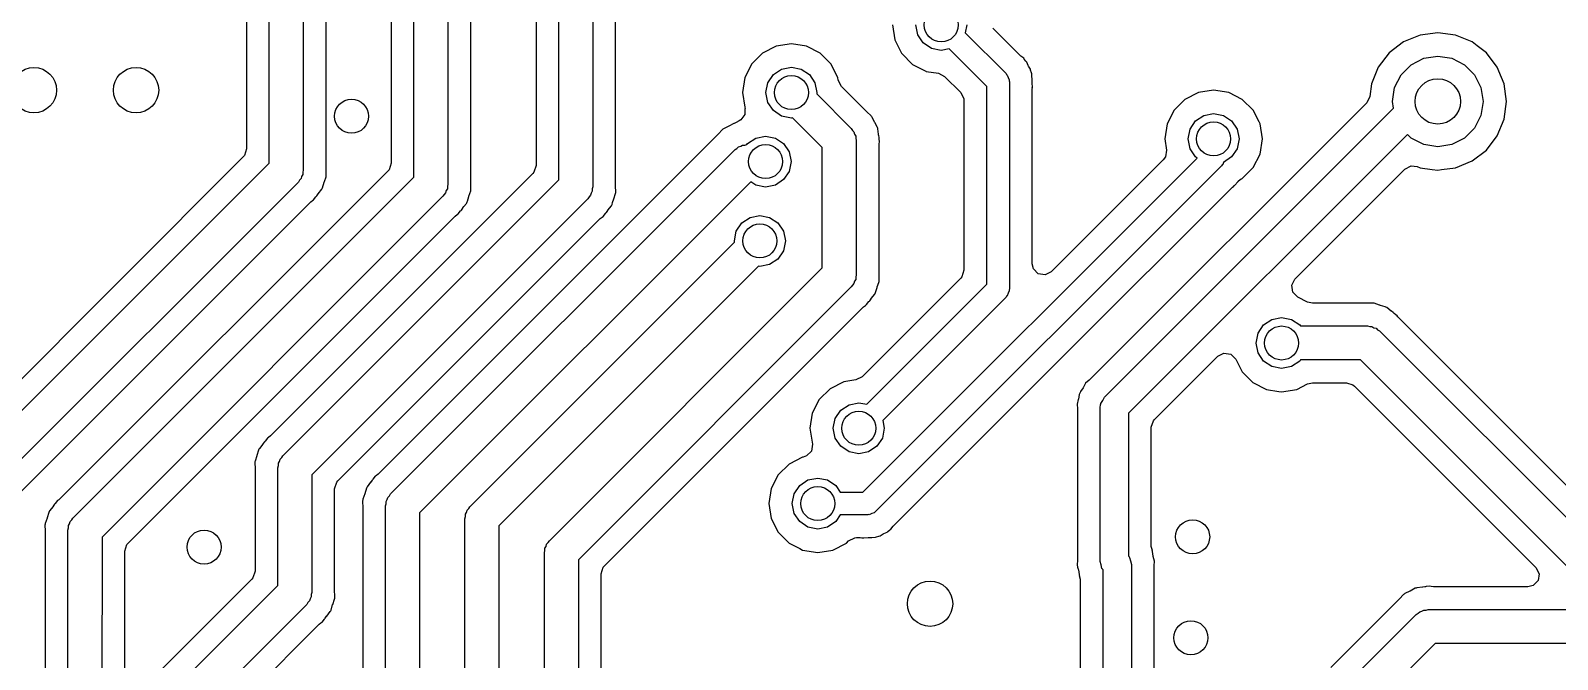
# Model space of a CAD drawing. Extents: x 0 to 2.79, y -2.39 to 0.
# Drawn here: x 1.295 to 1.825, y -2.038 to -1.82 of the extents above; entities that cross this region are included whole.
import ezdxf

# ---------------------------------------------------------------- set-up
doc = ezdxf.new("R2010")
doc.units = 0
doc.header["$MEASUREMENT"] = 0
doc.layers.add('BLACK', color=7, linetype='CONTINUOUS')

msp = doc.modelspace()

# ---------------------------------------------------------------- linework, layer by layer
at = {"layer": 'BLACK', "linetype": 'CONTINUOUS'}
for p, q in [((1.36987, -1.74212), (1.36987, -1.86097)), ((1.37776, -1.86586), (1.37776, -1.7418)), ((1.38957, -1.74425), (1.38957, -1.8683)), ((1.47037, -1.78549), (1.47037, -1.86676)), ((1.47827, -1.87165), (1.47827, -1.78124)), ((1.49008, -1.78124), (1.49008, -1.8741)), ((1.49797, -1.87377), (1.49797, -1.78549)), ((1.42795, -1.87078), (1.42795, -1.79705)), ((1.43976, -1.79705), (1.43976, -1.87323)), ((1.44766, -1.8729), (1.44766, -1.8013)), ((1.39747, -1.84948), (1.39747, -1.80652)), ((1.42006, -1.80455), (1.42006, -1.8659)), ((1.59404, -1.81789), (1.59487, -1.82313)), ((1.59487, -1.82313), (1.59487, -1.82313)), ((1.59487, -1.82313), (1.59722, -1.82775)), ((1.60282, -1.82128), (1.60214, -1.81789)), ((1.60474, -1.82416), (1.60282, -1.82128)), ((1.61986, -1.81789), (1.61931, -1.82064)), ((1.61931, -1.82064), (1.63349, -1.83482)), ((1.6384, -1.82856), (1.6289, -1.81906)), ((1.77717, -1.82144), (1.77142, -1.82382)), ((1.78334, -1.82062), (1.77717, -1.82144)), ((1.77717, -1.82144), (1.77717, -1.82144)), ((1.78951, -1.82144), (1.78334, -1.82062)), ((1.78334, -1.82062), (1.78334, -1.82062)), ((1.79526, -1.82382), (1.78951, -1.82144)), ((1.78951, -1.82144), (1.78951, -1.82144)), ((1.549, -1.82768), (1.54525, -1.83143)), ((1.55373, -1.82527), (1.549, -1.82768)), ((1.55897, -1.82444), (1.55373, -1.82527)), ((1.55373, -1.82527), (1.55373, -1.82527)), ((1.56421, -1.82527), (1.55897, -1.82444)), ((1.56894, -1.82768), (1.56421, -1.82527)), ((1.56421, -1.82527), (1.56421, -1.82527)), ((1.57269, -1.83143), (1.56894, -1.82768)), ((1.56894, -1.82768), (1.56894, -1.82768)), ((1.59722, -1.82775), (1.59728, -1.82786)), ((1.59728, -1.82786), (1.60103, -1.83162)), ((1.60761, -1.82608), (1.60474, -1.82416)), ((1.611, -1.82675), (1.60761, -1.82608)), ((1.61375, -1.82621), (1.611, -1.82675)), ((1.62677, -1.83923), (1.61375, -1.82621)), ((1.76648, -1.82761), (1.76269, -1.83255)), ((1.77142, -1.82382), (1.76648, -1.82761)), ((1.76648, -1.82761), (1.76648, -1.82761)), ((1.77142, -1.82382), (1.77142, -1.82382)), ((1.79704, -1.82518), (1.79526, -1.82382)), ((1.79526, -1.82382), (1.79526, -1.82382)), ((1.79526, -1.82382), (1.79526, -1.82382)), ((1.8002, -1.82761), (1.79704, -1.82518)), ((1.80399, -1.83255), (1.8002, -1.82761)), ((1.8002, -1.82761), (1.8002, -1.82761)), ((1.8002, -1.82761), (1.8002, -1.82761)), ((1.8002, -1.82761), (1.8002, -1.82761)), ((1.8002, -1.82761), (1.8002, -1.82761)), ((1.54525, -1.83143), (1.54284, -1.83616)), ((1.55271, -1.83514), (1.55558, -1.83322)), ((1.55558, -1.83322), (1.55897, -1.83254)), ((1.55897, -1.83254), (1.56236, -1.83322)), ((1.56236, -1.83322), (1.56524, -1.83514)), ((1.5751, -1.83616), (1.57269, -1.83143)), ((1.57269, -1.83143), (1.57269, -1.83143)), ((1.60103, -1.83162), (1.60103, -1.83162)), ((1.60103, -1.83162), (1.60565, -1.83397)), ((1.6386, -1.82874), (1.6384, -1.82856)), ((1.6396, -1.82949), (1.6386, -1.82874)), ((1.63981, -1.82982), (1.6396, -1.82949)), ((1.64036, -1.83052), (1.63981, -1.82982)), ((1.64064, -1.8308), (1.64036, -1.83052)), ((1.64115, -1.83195), (1.64064, -1.8308)), ((1.64064, -1.8308), (1.64064, -1.8308)), ((1.64127, -1.83219), (1.64115, -1.83195)), ((1.64193, -1.83325), (1.64127, -1.83219)), ((1.642, -1.83363), (1.64193, -1.83325)), ((1.64193, -1.83325), (1.64193, -1.83325)), ((1.64227, -1.83449), (1.642, -1.83363)), ((1.76269, -1.83255), (1.76031, -1.8383)), ((1.76269, -1.83255), (1.76269, -1.83255)), ((1.7706, -1.83521), (1.77408, -1.83173)), ((1.77408, -1.83173), (1.77847, -1.82949)), ((1.77847, -1.82949), (1.78334, -1.82872)), ((1.78334, -1.82872), (1.78821, -1.82949)), ((1.78821, -1.82949), (1.7926, -1.83173)), ((1.7926, -1.83173), (1.79608, -1.83521)), ((1.80549, -1.83616), (1.80399, -1.83255)), ((1.80399, -1.83255), (1.80399, -1.83255)), ((1.54284, -1.83616), (1.54201, -1.8414)), ((1.54284, -1.83616), (1.54284, -1.83616)), ((1.55011, -1.8414), (1.55079, -1.83801)), ((1.55079, -1.83801), (1.55271, -1.83514)), ((1.56524, -1.83514), (1.56716, -1.83801)), ((1.56716, -1.83801), (1.56783, -1.8414)), ((1.57525, -1.83712), (1.5751, -1.83616)), ((1.5751, -1.83616), (1.5751, -1.83616)), ((1.5751, -1.83616), (1.5751, -1.83616)), ((1.57635, -1.83926), (1.57525, -1.83712)), ((1.60565, -1.83397), (1.60576, -1.83402)), ((1.60576, -1.83402), (1.61002, -1.8347)), ((1.61002, -1.8347), (1.61217, -1.83579)), ((1.61217, -1.83579), (1.61774, -1.84136)), ((1.63349, -1.83482), (1.63364, -1.8351)), ((1.63364, -1.8351), (1.63389, -1.83529)), ((1.63389, -1.83529), (1.63418, -1.83616)), ((1.63418, -1.83616), (1.6346, -1.83698)), ((1.6346, -1.83698), (1.63455, -1.8373)), ((1.63455, -1.8373), (1.63465, -1.8376)), ((1.63465, -1.8376), (1.63465, -1.9096)), ((1.64242, -1.83484), (1.64227, -1.83449)), ((1.64248, -1.8361), (1.64242, -1.83484)), ((1.64251, -1.83637), (1.64248, -1.8361)), ((1.64254, -1.8365), (1.64251, -1.83637)), ((1.64254, -1.83728), (1.64254, -1.8365)), ((1.64254, -1.8365), (1.64254, -1.8365)), ((1.64254, -1.83737), (1.64254, -1.83728)), ((1.64258, -1.8383), (1.64254, -1.83737)), ((1.64263, -1.83926), (1.64258, -1.8383)), ((1.76031, -1.8383), (1.75971, -1.8428)), ((1.76031, -1.8383), (1.76031, -1.8383)), ((1.76836, -1.8396), (1.7706, -1.83521)), ((1.79608, -1.83521), (1.79832, -1.8396)), ((1.80637, -1.8383), (1.80549, -1.83616)), ((1.80719, -1.84447), (1.80637, -1.8383)), ((1.54201, -1.8414), (1.54201, -1.8414)), ((1.54201, -1.8414), (1.54281, -1.84645)), ((1.55079, -1.84479), (1.55011, -1.8414)), ((1.56783, -1.8414), (1.56775, -1.84182)), ((1.56775, -1.84182), (1.57977, -1.85384)), ((1.58512, -1.84803), (1.57635, -1.83926)), ((1.61774, -1.84136), (1.61883, -1.84351)), ((1.61883, -1.84351), (1.61888, -1.84412)), ((1.61888, -1.84412), (1.61888, -1.90309)), ((1.62677, -1.90797), (1.62677, -1.83923)), ((1.64254, -1.84017), (1.64263, -1.83963)), ((1.64254, -1.90083), (1.64254, -1.84017)), ((1.64258, -1.83962), (1.64263, -1.83926)), ((1.64263, -1.83963), (1.64258, -1.83962)), ((1.69554, -1.84376), (1.69179, -1.84751)), ((1.70027, -1.84135), (1.69554, -1.84376)), ((1.70551, -1.84052), (1.70027, -1.84135)), ((1.70027, -1.84135), (1.70027, -1.84135)), ((1.71075, -1.84135), (1.70551, -1.84052)), ((1.71548, -1.84376), (1.71075, -1.84135)), ((1.71075, -1.84135), (1.71075, -1.84135)), ((1.71923, -1.84751), (1.71548, -1.84376)), ((1.71548, -1.84376), (1.71548, -1.84376)), ((1.75971, -1.8428), (1.75868, -1.84497)), ((1.76759, -1.84447), (1.76836, -1.8396)), ((1.79832, -1.8396), (1.79909, -1.84447)), ((1.39744, -1.84961), (1.39747, -1.84948)), ((1.39747, -1.84973), (1.39744, -1.84961)), ((1.54281, -1.84895), (1.54139, -1.8509)), ((1.54281, -1.84645), (1.54289, -1.84695)), ((1.54289, -1.84695), (1.54281, -1.84696)), ((1.54281, -1.84696), (1.54281, -1.84895)), ((1.55271, -1.84767), (1.55079, -1.84479)), ((1.55558, -1.84959), (1.55271, -1.84767)), ((1.55897, -1.85026), (1.55558, -1.84959)), ((1.58518, -1.84809), (1.58512, -1.84803)), ((1.58662, -1.84942), (1.58518, -1.84809)), ((1.58663, -1.84943), (1.58662, -1.84942)), ((1.58681, -1.84966), (1.58663, -1.84943)), ((1.75861, -1.84504), (1.66248, -1.94117)), ((1.6676, -1.94721), (1.76797, -1.84685)), ((1.69179, -1.84751), (1.68938, -1.85224)), ((1.69925, -1.85122), (1.70212, -1.8493)), ((1.70212, -1.8493), (1.70551, -1.84862)), ((1.70551, -1.84862), (1.7089, -1.8493)), ((1.7089, -1.8493), (1.71178, -1.85122)), ((1.72129, -1.85156), (1.71923, -1.84751)), ((1.71923, -1.84751), (1.71923, -1.84751)), ((1.75868, -1.84497), (1.75861, -1.84504)), ((1.76797, -1.84685), (1.76759, -1.84447)), ((1.79832, -1.84933), (1.79608, -1.85373)), ((1.79909, -1.84447), (1.79832, -1.84933)), ((1.80637, -1.85064), (1.80719, -1.84447)), ((1.39747, -1.86798), (1.39747, -1.84973)), ((1.53498, -1.85431), (1.53364, -1.85577)), ((1.53521, -1.85414), (1.53498, -1.85431)), ((1.53545, -1.85397), (1.53521, -1.85414)), ((1.53722, -1.8531), (1.53545, -1.85397)), ((1.53729, -1.85306), (1.53722, -1.8531)), ((1.53903, -1.85212), (1.53729, -1.85306)), ((1.53913, -1.85209), (1.53903, -1.85212)), ((1.53977, -1.85176), (1.53913, -1.85209)), ((1.53978, -1.85177), (1.53977, -1.85176)), ((1.54087, -1.85122), (1.53978, -1.85177)), ((1.54139, -1.8509), (1.54087, -1.85122)), ((1.55939, -1.85018), (1.55897, -1.85026)), ((1.56969, -1.86047), (1.55939, -1.85018)), ((1.57977, -1.85384), (1.58016, -1.85452)), ((1.58016, -1.85452), (1.5807, -1.85507)), ((1.58698, -1.84989), (1.58681, -1.84966)), ((1.58784, -1.85167), (1.58698, -1.84989)), ((1.58788, -1.85174), (1.58784, -1.85167)), ((1.58882, -1.85348), (1.58788, -1.85174)), ((1.58892, -1.85375), (1.58882, -1.85348)), ((1.58882, -1.85348), (1.58882, -1.85348)), ((1.589, -1.85403), (1.58892, -1.85375)), ((1.58923, -1.85588), (1.589, -1.85403)), ((1.589, -1.85403), (1.589, -1.85403)), ((1.68938, -1.85224), (1.68855, -1.85748)), ((1.68938, -1.85224), (1.68938, -1.85224)), ((1.69665, -1.85748), (1.69733, -1.85409)), ((1.69733, -1.85409), (1.69925, -1.85122)), ((1.71178, -1.85122), (1.7137, -1.85409)), ((1.7137, -1.85409), (1.71437, -1.85748)), ((1.72164, -1.85224), (1.72129, -1.85156)), ((1.72247, -1.85748), (1.72164, -1.85224)), ((1.79608, -1.85373), (1.7926, -1.85721)), ((1.80399, -1.85639), (1.80637, -1.85064)), ((1.53359, -1.85583), (1.41556, -1.97386)), ((1.53364, -1.85577), (1.53359, -1.85583)), ((1.54007, -1.86079), (1.54062, -1.86024)), ((1.54062, -1.86024), (1.54137, -1.86004)), ((1.54137, -1.86004), (1.54205, -1.85965)), ((1.54205, -1.85965), (1.54282, -1.85965)), ((1.54282, -1.85965), (1.5435, -1.85947)), ((1.5435, -1.85947), (1.54376, -1.85909)), ((1.54376, -1.85909), (1.54663, -1.85717)), ((1.54663, -1.85717), (1.55002, -1.8565)), ((1.55002, -1.8565), (1.55341, -1.85717)), ((1.55341, -1.85717), (1.55628, -1.85909)), ((1.55628, -1.85909), (1.5582, -1.86196)), ((1.5807, -1.85507), (1.58091, -1.85582)), ((1.58091, -1.85582), (1.58129, -1.85649)), ((1.58129, -1.85649), (1.58129, -1.85727)), ((1.58129, -1.85727), (1.5815, -1.85802)), ((1.5815, -1.85802), (1.5815, -1.90472)), ((1.58924, -1.85599), (1.58923, -1.85588)), ((1.58925, -1.85607), (1.58924, -1.85599)), ((1.58931, -1.85639), (1.58925, -1.85607)), ((1.58939, -1.85688), (1.58931, -1.85639)), ((1.58939, -1.85704), (1.58939, -1.85688)), ((1.5894, -1.85728), (1.58939, -1.85704)), ((1.58939, -1.85986), (1.58947, -1.85906)), ((1.58939, -1.9044), (1.58939, -1.85986)), ((1.58957, -1.8586), (1.5894, -1.85728)), ((1.58947, -1.85905), (1.58957, -1.8586)), ((1.58947, -1.85906), (1.58947, -1.85905)), ((1.7728, -1.85593), (1.676, -1.95273)), ((1.68855, -1.85748), (1.68855, -1.85748)), ((1.68855, -1.85748), (1.68916, -1.86135)), ((1.69733, -1.86087), (1.69665, -1.85748)), ((1.71437, -1.85748), (1.7137, -1.86087)), ((1.72164, -1.86272), (1.72247, -1.85748)), ((1.77408, -1.85721), (1.7728, -1.85593)), ((1.77847, -1.85945), (1.77408, -1.85721)), ((1.78334, -1.86022), (1.77847, -1.85945)), ((1.78821, -1.85945), (1.78334, -1.86022)), ((1.7926, -1.85721), (1.78821, -1.85945)), ((1.8002, -1.86133), (1.80399, -1.85639)), ((1.36873, -1.86373), (1.2285, -2.00396)), ((1.36912, -1.86326), (1.36873, -1.86373)), ((1.36987, -1.86097), (1.36912, -1.86326)), ((1.41984, -1.98074), (1.5394, -1.86118)), ((1.5394, -1.86118), (1.54007, -1.86079)), ((1.5582, -1.86196), (1.55888, -1.86535)), ((1.55888, -1.86535), (1.5582, -1.86874)), ((1.56969, -1.90228), (1.56969, -1.86047)), ((1.58378, -1.98017), (1.69982, -1.86413)), ((1.68807, -1.86471), (1.64919, -1.90359)), ((1.68879, -1.86373), (1.68807, -1.86471)), ((1.68916, -1.86135), (1.68879, -1.86373)), ((1.69925, -1.86374), (1.69733, -1.86087)), ((1.69982, -1.86413), (1.69925, -1.86374)), ((1.71178, -1.86374), (1.70891, -1.86566)), ((1.7137, -1.86087), (1.71178, -1.86374)), ((1.71923, -1.86745), (1.72164, -1.86272)), ((1.78951, -1.8675), (1.79526, -1.86512)), ((1.79526, -1.86512), (1.8002, -1.86133)), ((1.23062, -2.01299), (1.37776, -1.86586)), ((1.41892, -1.86865), (1.30532, -1.98225)), ((1.3096, -1.98913), (1.42795, -1.87078)), ((1.46923, -1.86952), (1.37815, -1.9606)), ((1.38898, -1.8705), (1.38878, -1.87125)), ((1.38937, -1.86983), (1.38898, -1.8705)), ((1.38957, -1.8683), (1.38937, -1.86905)), ((1.38937, -1.86905), (1.38937, -1.86983)), ((1.3969, -1.87226), (1.39747, -1.8706)), ((1.39747, -1.86805), (1.39747, -1.86798)), ((1.39755, -1.87003), (1.39747, -1.86805)), ((1.39747, -1.8706), (1.39751, -1.87032)), ((1.39747, -1.8706), (1.39747, -1.8706)), ((1.39751, -1.87032), (1.39755, -1.87003)), ((1.39755, -1.87003), (1.39755, -1.87003)), ((1.41931, -1.86819), (1.41892, -1.86865)), ((1.42006, -1.8659), (1.41931, -1.86819)), ((1.46963, -1.86906), (1.46923, -1.86952)), ((1.47037, -1.86676), (1.46963, -1.86906)), ((1.5582, -1.86874), (1.55628, -1.87162)), ((1.7083, -1.86679), (1.58819, -1.98689)), ((1.70844, -1.8665), (1.7083, -1.86679)), ((1.7087, -1.86632), (1.70844, -1.8665)), ((1.70891, -1.86566), (1.7087, -1.86632)), ((1.71548, -1.8712), (1.71923, -1.86745)), ((1.73373, -1.90616), (1.77195, -1.86795)), ((1.77195, -1.86795), (1.7741, -1.86685)), ((1.7741, -1.86685), (1.7762, -1.8671)), ((1.7762, -1.8671), (1.77717, -1.8675)), ((1.77717, -1.8675), (1.78139, -1.86806)), ((1.78139, -1.86806), (1.78334, -1.86831)), ((1.78334, -1.86831), (1.78457, -1.86815)), ((1.78334, -1.86831), (1.78334, -1.86831)), ((1.78334, -1.86831), (1.78334, -1.86831)), ((1.78457, -1.86815), (1.78951, -1.8675)), ((1.38784, -1.87248), (1.23725, -2.02307)), ((1.38244, -1.96748), (1.47827, -1.87165)), ((1.38823, -1.8718), (1.38784, -1.87248)), ((1.38878, -1.87125), (1.38823, -1.8718)), ((1.39475, -1.87652), (1.39597, -1.87496)), ((1.39597, -1.87496), (1.39611, -1.87471)), ((1.39597, -1.87496), (1.39597, -1.87496)), ((1.39611, -1.87471), (1.39623, -1.87445)), ((1.39623, -1.87445), (1.3968, -1.87255)), ((1.39623, -1.87445), (1.39623, -1.87445)), ((1.39623, -1.87445), (1.39623, -1.87445)), ((1.3968, -1.87255), (1.39682, -1.87248)), ((1.39682, -1.87248), (1.3969, -1.87226)), ((1.5449, -1.87238), (1.42992, -1.98736)), ((1.43917, -1.87543), (1.43897, -1.87618)), ((1.43956, -1.87476), (1.43917, -1.87543)), ((1.43976, -1.87323), (1.43956, -1.87398)), ((1.43956, -1.87398), (1.43956, -1.87476)), ((1.44701, -1.8774), (1.44766, -1.87553)), ((1.44766, -1.87298), (1.44766, -1.8729)), ((1.44774, -1.87496), (1.44766, -1.87298)), ((1.44766, -1.87553), (1.4477, -1.87525)), ((1.44766, -1.87553), (1.44766, -1.87553)), ((1.4477, -1.87525), (1.44774, -1.87496)), ((1.44774, -1.87496), (1.44774, -1.87496)), ((1.48988, -1.87562), (1.48949, -1.8763)), ((1.49008, -1.8741), (1.48988, -1.87485)), ((1.48988, -1.87485), (1.48988, -1.87562)), ((1.49797, -1.87385), (1.49797, -1.87377)), ((1.49806, -1.87583), (1.49797, -1.87385)), ((1.49797, -1.8764), (1.49802, -1.87611)), ((1.49802, -1.87611), (1.49806, -1.87583)), ((1.49806, -1.87583), (1.49806, -1.87583)), ((1.54663, -1.87354), (1.5449, -1.87238)), ((1.55002, -1.87421), (1.54663, -1.87354)), ((1.55341, -1.87354), (1.55002, -1.87421)), ((1.55628, -1.87162), (1.55341, -1.87354)), ((1.6533, -1.93295), (1.71206, -1.87418)), ((1.71206, -1.87418), (1.71251, -1.87387)), ((1.71248, -1.87383), (1.71276, -1.87361)), ((1.71251, -1.87387), (1.71248, -1.87383)), ((1.71276, -1.87361), (1.71404, -1.87221)), ((1.71276, -1.87361), (1.71276, -1.87361)), ((1.71404, -1.87221), (1.7141, -1.87214)), ((1.7141, -1.87214), (1.71415, -1.87209)), ((1.71415, -1.87209), (1.71514, -1.87138)), ((1.71514, -1.87138), (1.71548, -1.8712)), ((1.24306, -2.02843), (1.39213, -1.87936)), ((1.43803, -1.8774), (1.31969, -1.99575)), ((1.39213, -1.87936), (1.39275, -1.87885)), ((1.48835, -1.87827), (1.39252, -1.9741)), ((1.39275, -1.87885), (1.39314, -1.87859)), ((1.39314, -1.87859), (1.39396, -1.87755)), ((1.39396, -1.87755), (1.39411, -1.87737)), ((1.39411, -1.87737), (1.39423, -1.87725)), ((1.39423, -1.87725), (1.39471, -1.87658)), ((1.39471, -1.87658), (1.39475, -1.87652)), ((1.43842, -1.87673), (1.43803, -1.8774)), ((1.43897, -1.87618), (1.43842, -1.87673)), ((1.44495, -1.88145), (1.44533, -1.88096)), ((1.44533, -1.88096), (1.44616, -1.87989)), ((1.44616, -1.87989), (1.4463, -1.87963)), ((1.44616, -1.87989), (1.44616, -1.87989)), ((1.4463, -1.87963), (1.44643, -1.87937)), ((1.44643, -1.87937), (1.44652, -1.87907)), ((1.44652, -1.87907), (1.44699, -1.87748)), ((1.44699, -1.87748), (1.44701, -1.8774)), ((1.48874, -1.8776), (1.48835, -1.87827)), ((1.48929, -1.87705), (1.48874, -1.8776)), ((1.48949, -1.8763), (1.48929, -1.87705)), ((1.4953, -1.88226), (1.49648, -1.88075)), ((1.49648, -1.88075), (1.49661, -1.8805)), ((1.49648, -1.88075), (1.49648, -1.88075)), ((1.49661, -1.8805), (1.49674, -1.88024)), ((1.49674, -1.88024), (1.49693, -1.87961)), ((1.49693, -1.87961), (1.49731, -1.87834)), ((1.49731, -1.87834), (1.49733, -1.87827)), ((1.49733, -1.87827), (1.49797, -1.8764)), ((1.49797, -1.8764), (1.49797, -1.8764)), ((1.32872, -1.99788), (1.44232, -1.88428)), ((1.40155, -1.97623), (1.49263, -1.88515)), ((1.44232, -1.88428), (1.44294, -1.88378)), ((1.44294, -1.88378), (1.44333, -1.88352)), ((1.44333, -1.88352), (1.44415, -1.88248)), ((1.44415, -1.88248), (1.44431, -1.88229)), ((1.44431, -1.88229), (1.44442, -1.88218)), ((1.44442, -1.88218), (1.4449, -1.88151)), ((1.4449, -1.88151), (1.44495, -1.88145)), ((1.49263, -1.88515), (1.49326, -1.88464)), ((1.49326, -1.88464), (1.49365, -1.88439)), ((1.49365, -1.88439), (1.49446, -1.88334)), ((1.49446, -1.88334), (1.49462, -1.88316)), ((1.49462, -1.88316), (1.49474, -1.88304)), ((1.49474, -1.88304), (1.49521, -1.88238)), ((1.49521, -1.88238), (1.49526, -1.88231)), ((1.49526, -1.88231), (1.4953, -1.88226)), ((1.53985, -1.88952), (1.54177, -1.88665)), ((1.54177, -1.88665), (1.54464, -1.88473)), ((1.54464, -1.88473), (1.54803, -1.88406)), ((1.54803, -1.88406), (1.55142, -1.88473)), ((1.55142, -1.88473), (1.5543, -1.88665)), ((1.5543, -1.88665), (1.55622, -1.88952)), ((1.53917, -1.89291), (1.53985, -1.88952)), ((1.55622, -1.88952), (1.55689, -1.89291)), ((1.4474, -1.98519), (1.53926, -1.89334)), ((1.53926, -1.89334), (1.53917, -1.89291)), ((1.55622, -1.8963), (1.5543, -1.89918)), ((1.55689, -1.89291), (1.55622, -1.8963)), ((1.54761, -1.90169), (1.45748, -1.99182)), ((1.47496, -1.99701), (1.56969, -1.90228)), ((1.54803, -1.90177), (1.54761, -1.90169)), ((1.55142, -1.9011), (1.54803, -1.90177)), ((1.5543, -1.89918), (1.55142, -1.9011)), ((1.64296, -1.9026), (1.64254, -1.90083)), ((1.64467, -1.90431), (1.64296, -1.9026)), ((1.5807, -1.90768), (1.58016, -1.90823)), ((1.58091, -1.90693), (1.5807, -1.90768)), ((1.58129, -1.90625), (1.58091, -1.90693)), ((1.5815, -1.90472), (1.58129, -1.90548)), ((1.58129, -1.90548), (1.58129, -1.90625)), ((1.61774, -1.90584), (1.58353, -1.94005)), ((1.58897, -1.90826), (1.58939, -1.90703)), ((1.58939, -1.90448), (1.58939, -1.9044)), ((1.58947, -1.90645), (1.58939, -1.90448)), ((1.58939, -1.90703), (1.58944, -1.90674)), ((1.58939, -1.90703), (1.58939, -1.90703)), ((1.58944, -1.90674), (1.58947, -1.90646)), ((1.58947, -1.90646), (1.58947, -1.90645)), ((1.61813, -1.90538), (1.61774, -1.90584)), ((1.61888, -1.90309), (1.61813, -1.90538)), ((1.64705, -1.90468), (1.64467, -1.90431)), ((1.64919, -1.90359), (1.64705, -1.90468)), ((1.73264, -1.90831), (1.73373, -1.90616)), ((1.57977, -1.9089), (1.48504, -2.00363)), ((1.58016, -1.90823), (1.57977, -1.9089)), ((1.58511, -1.94964), (1.62677, -1.90797)), ((1.58616, -1.91367), (1.58663, -1.91301)), ((1.58663, -1.91301), (1.58668, -1.91295)), ((1.58668, -1.91295), (1.58789, -1.91138)), ((1.58789, -1.91138), (1.58803, -1.91113)), ((1.58789, -1.91138), (1.58789, -1.91138)), ((1.58803, -1.91113), (1.58816, -1.91087)), ((1.58816, -1.91087), (1.58871, -1.90903)), ((1.58816, -1.91087), (1.58816, -1.91087)), ((1.58816, -1.91087), (1.58816, -1.91087)), ((1.58871, -1.90903), (1.58872, -1.90897)), ((1.58872, -1.90897), (1.58875, -1.9089)), ((1.58875, -1.9089), (1.58897, -1.90826)), ((1.63349, -1.91239), (1.59067, -1.95521)), ((1.63364, -1.9121), (1.63349, -1.91239)), ((1.63389, -1.91192), (1.63364, -1.9121)), ((1.63418, -1.91104), (1.63389, -1.91192)), ((1.6346, -1.91022), (1.63418, -1.91104)), ((1.63465, -1.9096), (1.63455, -1.90991)), ((1.63455, -1.90991), (1.6346, -1.91022)), ((1.73302, -1.91069), (1.73264, -1.90831)), ((1.73472, -1.91239), (1.73302, -1.91069)), ((1.73812, -1.91412), (1.73472, -1.91239)), ((1.51572, -1.98411), (1.58405, -1.91578)), ((1.58405, -1.91578), (1.58467, -1.91527)), ((1.58467, -1.91527), (1.58507, -1.91502)), ((1.58507, -1.91502), (1.58588, -1.91397)), ((1.58588, -1.91397), (1.58604, -1.91379)), ((1.58604, -1.91379), (1.58616, -1.91367)), ((1.73989, -1.91455), (1.73812, -1.91412)), ((1.75862, -1.91455), (1.73989, -1.91455)), ((1.7587, -1.91455), (1.75862, -1.91455)), ((1.76056, -1.91447), (1.7587, -1.91455)), ((1.76067, -1.91446), (1.76056, -1.91447)), ((1.76096, -1.9145), (1.76067, -1.91446)), ((1.76067, -1.91446), (1.76067, -1.91446)), ((1.76124, -1.91455), (1.76096, -1.9145)), ((1.76311, -1.91519), (1.76124, -1.91455)), ((1.76319, -1.91521), (1.76311, -1.91519)), ((1.76339, -1.91527), (1.76319, -1.91521)), ((1.76509, -1.91578), (1.76339, -1.91527)), ((1.76535, -1.91591), (1.76509, -1.91578)), ((1.76509, -1.91578), (1.76509, -1.91578)), ((1.7656, -1.91604), (1.76535, -1.91591)), ((1.76716, -1.91726), (1.7656, -1.91604)), ((1.76722, -1.91731), (1.76716, -1.91726)), ((1.76789, -1.91778), (1.76722, -1.91731)), ((1.76801, -1.9179), (1.76789, -1.91778)), ((1.76819, -1.91806), (1.76801, -1.9179)), ((1.76881, -1.91854), (1.76819, -1.91806)), ((1.76923, -1.91887), (1.76881, -1.91854)), ((1.72095, -1.92496), (1.72287, -1.92208)), ((1.72287, -1.92208), (1.72574, -1.92016)), ((1.72574, -1.92016), (1.72913, -1.91949)), ((1.72913, -1.91949), (1.73252, -1.92016)), ((1.73252, -1.92016), (1.7354, -1.92208)), ((1.7354, -1.92208), (1.73564, -1.92244)), ((1.73564, -1.92244), (1.75894, -1.92244)), ((1.75894, -1.92244), (1.75969, -1.92264)), ((1.75969, -1.92264), (1.76047, -1.92264)), ((1.76047, -1.92264), (1.76114, -1.92303)), ((1.76114, -1.92303), (1.76189, -1.92323)), ((1.76189, -1.92323), (1.76244, -1.92378)), ((1.76244, -1.92378), (1.76312, -1.92417)), ((1.76949, -1.91926), (1.76923, -1.91887)), ((1.77, -1.91989), (1.76949, -1.91926)), ((1.84332, -1.99321), (1.77, -1.91989)), ((1.72028, -1.92835), (1.72095, -1.92496)), ((1.72095, -1.93174), (1.72028, -1.92835)), ((1.76312, -1.92417), (1.8402, -2.00125)), ((1.59445, -1.9918), (1.6533, -1.93295)), ((1.68504, -1.95486), (1.70695, -1.93295)), ((1.70695, -1.93295), (1.7091, -1.93185)), ((1.7091, -1.93185), (1.71148, -1.93223)), ((1.71148, -1.93223), (1.71318, -1.93393)), ((1.71318, -1.93393), (1.71541, -1.93832)), ((1.72287, -1.93461), (1.72095, -1.93174)), ((1.73564, -1.93425), (1.7354, -1.93461)), ((1.7565, -1.93425), (1.73564, -1.93425)), ((1.83351, -2.01126), (1.7565, -1.93425)), ((1.71541, -1.93832), (1.71541, -1.93832)), ((1.71541, -1.93832), (1.71916, -1.94207)), ((1.72574, -1.93653), (1.72287, -1.93461)), ((1.72913, -1.9372), (1.72574, -1.93653)), ((1.73252, -1.93653), (1.72913, -1.9372)), ((1.7354, -1.93461), (1.73252, -1.93653)), ((1.57239, -1.94423), (1.56864, -1.94798)), ((1.57712, -1.94182), (1.57239, -1.94423)), ((1.58138, -1.94115), (1.57712, -1.94182)), ((1.57712, -1.94182), (1.57712, -1.94182)), ((1.58353, -1.94005), (1.58138, -1.94115)), ((1.66022, -1.94387), (1.65929, -1.94519)), ((1.66031, -1.94373), (1.66022, -1.94387)), ((1.66111, -1.94233), (1.66031, -1.94373)), ((1.66235, -1.94129), (1.66111, -1.94233)), ((1.66111, -1.94233), (1.66111, -1.94233)), ((1.66248, -1.94117), (1.66235, -1.94129)), ((1.71916, -1.94207), (1.72389, -1.94448)), ((1.72389, -1.94448), (1.72815, -1.94515)), ((1.72913, -1.94531), (1.73438, -1.94448)), ((1.73438, -1.94448), (1.73812, -1.94257)), ((1.73812, -1.94257), (1.73989, -1.94215)), ((1.73989, -1.94215), (1.75161, -1.94215)), ((1.75161, -1.94215), (1.7539, -1.94289)), ((1.7539, -1.94289), (1.75437, -1.94329)), ((1.75437, -1.94329), (1.8174, -2.00632)), ((1.56864, -1.94798), (1.56623, -1.95271)), ((1.5761, -1.95169), (1.57897, -1.94977)), ((1.57897, -1.94977), (1.58236, -1.94909)), ((1.58236, -1.94909), (1.58511, -1.94964)), ((1.65854, -1.948), (1.65812, -1.94956)), ((1.65812, -1.94956), (1.65812, -1.94956)), ((1.65812, -1.94956), (1.65826, -1.95117)), ((1.65857, -1.94783), (1.65854, -1.948)), ((1.65885, -1.94624), (1.65857, -1.94783)), ((1.65888, -1.94619), (1.65885, -1.94624)), ((1.65885, -1.94624), (1.65885, -1.94624)), ((1.65927, -1.94525), (1.65888, -1.94619)), ((1.65929, -1.94519), (1.65927, -1.94525)), ((1.65929, -1.94519), (1.65929, -1.94519)), ((1.66616, -1.95069), (1.66629, -1.94982)), ((1.66627, -1.94965), (1.66633, -1.94955)), ((1.66629, -1.94982), (1.66627, -1.94965)), ((1.66633, -1.94955), (1.66636, -1.94931)), ((1.66636, -1.94931), (1.66702, -1.94828)), ((1.66702, -1.94828), (1.6676, -1.94721)), ((1.72815, -1.94515), (1.72913, -1.94531)), ((1.72913, -1.94531), (1.72913, -1.94531)), ((1.72913, -1.94531), (1.72913, -1.94531)), ((1.56623, -1.95271), (1.5654, -1.95795)), ((1.56623, -1.95271), (1.56623, -1.95271)), ((1.5735, -1.95795), (1.57418, -1.95456)), ((1.57418, -1.95456), (1.5761, -1.95169)), ((1.59067, -1.95521), (1.59122, -1.95795)), ((1.65826, -1.95117), (1.65827, -1.95134)), ((1.65827, -1.95134), (1.65827, -2.0036)), ((1.66616, -2.00424), (1.66616, -1.95069)), ((1.676, -1.95273), (1.676, -2.00237)), ((1.6839, -1.95761), (1.68464, -1.95532)), ((1.68464, -1.95532), (1.68504, -1.95486)), ((1.37815, -1.9606), (1.37753, -1.96111)), ((1.5654, -1.95795), (1.5654, -1.95795)), ((1.5654, -1.95795), (1.56628, -1.96349)), ((1.57418, -1.96134), (1.5735, -1.95795)), ((1.59122, -1.95795), (1.59054, -1.96134)), ((1.6839, -1.99906), (1.6839, -1.95761)), ((1.37405, -1.96551), (1.37348, -1.9674)), ((1.37417, -1.96525), (1.37405, -1.96551)), ((1.37431, -1.965), (1.37417, -1.96525)), ((1.37552, -1.96344), (1.37431, -1.965)), ((1.37557, -1.96337), (1.37552, -1.96344)), ((1.37605, -1.9627), (1.37557, -1.96337)), ((1.37617, -1.96259), (1.37605, -1.9627)), ((1.37633, -1.96241), (1.37617, -1.96259)), ((1.37714, -1.96136), (1.37633, -1.96241)), ((1.37753, -1.96111), (1.37714, -1.96136)), ((1.37714, -1.96136), (1.37714, -1.96136)), ((1.5659, -1.96587), (1.5642, -1.96758)), ((1.56628, -1.96349), (1.5659, -1.96587)), ((1.5761, -1.96422), (1.57418, -1.96134)), ((1.57897, -1.96614), (1.5761, -1.96422)), ((1.58236, -1.96681), (1.57897, -1.96614)), ((1.58575, -1.96614), (1.58236, -1.96681)), ((1.58862, -1.96422), (1.58575, -1.96614)), ((1.59054, -1.96134), (1.58862, -1.96422)), ((1.37277, -1.96964), (1.37273, -1.96992)), ((1.37273, -1.96992), (1.37281, -1.9719)), ((1.37281, -1.96935), (1.37277, -1.96964)), ((1.37346, -1.96748), (1.37281, -1.96935)), ((1.37348, -1.9674), (1.37346, -1.96748)), ((1.38071, -1.97165), (1.38091, -1.9709)), ((1.38091, -1.97013), (1.3813, -1.96945)), ((1.38091, -1.9709), (1.38091, -1.97013)), ((1.3813, -1.96945), (1.3815, -1.9687)), ((1.3815, -1.9687), (1.38205, -1.96815)), ((1.38205, -1.96815), (1.38244, -1.96748)), ((1.55815, -1.97039), (1.5544, -1.97414)), ((1.56288, -1.96798), (1.55815, -1.97039)), ((1.563, -1.96796), (1.56288, -1.96798)), ((1.56288, -1.96798), (1.56288, -1.96798)), ((1.56304, -1.96795), (1.563, -1.96796)), ((1.5642, -1.96758), (1.56304, -1.96795)), ((1.37281, -1.9719), (1.37281, -1.97198)), ((1.37281, -1.97198), (1.37281, -2.00763)), ((1.38071, -2.01251), (1.38071, -1.97165)), ((1.39252, -1.9741), (1.39252, -2.01496)), ((1.40041, -1.97898), (1.40116, -1.97669)), ((1.40116, -1.97669), (1.40155, -1.97623)), ((1.41293, -1.9767), (1.41171, -1.97826)), ((1.41297, -1.97663), (1.41293, -1.9767)), ((1.41345, -1.97597), (1.41297, -1.97663)), ((1.41357, -1.97585), (1.41345, -1.97597)), ((1.41373, -1.97567), (1.41357, -1.97585)), ((1.41454, -1.97462), (1.41373, -1.97567)), ((1.41493, -1.97437), (1.41454, -1.97462)), ((1.41454, -1.97462), (1.41454, -1.97462)), ((1.41556, -1.97386), (1.41493, -1.97437)), ((1.5544, -1.97414), (1.55199, -1.97887)), ((1.56186, -1.97784), (1.56473, -1.97592)), ((1.56473, -1.97592), (1.56812, -1.97525)), ((1.56812, -1.97525), (1.57151, -1.97592)), ((1.57151, -1.97592), (1.57439, -1.97784)), ((1.40041, -2.01464), (1.40041, -1.97898)), ((1.41086, -1.98074), (1.41022, -1.98261)), ((1.41088, -1.98067), (1.41086, -1.98074)), ((1.41145, -1.97877), (1.41088, -1.98067)), ((1.41157, -1.97851), (1.41145, -1.97877)), ((1.41171, -1.97826), (1.41157, -1.97851)), ((1.4187, -1.98271), (1.4189, -1.98196)), ((1.4189, -1.98196), (1.41945, -1.98141)), ((1.41945, -1.98141), (1.41984, -1.98074)), ((1.55199, -1.97887), (1.55116, -1.98411)), ((1.55199, -1.97887), (1.55199, -1.97887)), ((1.55927, -1.98411), (1.55994, -1.98072)), ((1.55994, -1.98072), (1.56186, -1.97784)), ((1.57439, -1.97784), (1.57594, -1.98017)), ((1.57594, -1.98017), (1.58378, -1.98017)), ((1.30121, -1.98716), (1.30065, -1.98906)), ((1.30134, -1.9869), (1.30121, -1.98716)), ((1.30148, -1.98665), (1.30134, -1.9869)), ((1.30269, -1.98509), (1.30148, -1.98665)), ((1.30274, -1.98502), (1.30269, -1.98509)), ((1.30321, -1.98436), (1.30274, -1.98502)), ((1.30333, -1.98424), (1.30321, -1.98436)), ((1.30349, -1.98406), (1.30333, -1.98424)), ((1.3043, -1.98301), (1.30349, -1.98406)), ((1.3047, -1.98276), (1.3043, -1.98301)), ((1.3043, -1.98301), (1.3043, -1.98301)), ((1.30532, -1.98225), (1.3047, -1.98276)), ((1.41017, -1.9829), (1.41013, -1.98318)), ((1.41013, -1.98318), (1.41013, -1.98318)), ((1.41013, -1.98318), (1.41013, -1.98318)), ((1.41013, -1.98318), (1.41015, -1.98368)), ((1.41015, -1.98368), (1.41021, -1.98516)), ((1.41022, -1.98261), (1.41017, -1.9829)), ((1.41021, -1.98516), (1.41022, -1.98524)), ((1.41022, -1.98524), (1.41022, -2.06187)), ((1.41811, -1.98491), (1.41831, -1.98416)), ((1.41811, -2.07329), (1.41811, -1.98491)), ((1.41831, -1.98339), (1.4187, -1.98271)), ((1.41831, -1.98416), (1.41831, -1.98339)), ((1.42992, -1.98736), (1.42992, -2.07329)), ((1.44587, -1.98784), (1.44626, -1.98717)), ((1.44626, -1.98717), (1.44646, -1.98642)), ((1.44646, -1.98642), (1.44701, -1.98587)), ((1.44701, -1.98587), (1.4474, -1.98519)), ((1.49407, -2.00576), (1.51572, -1.98411)), ((1.55116, -1.98411), (1.55116, -1.98411)), ((1.55116, -1.98411), (1.55199, -1.98935)), ((1.55994, -1.9875), (1.55927, -1.98411)), ((1.58772, -1.98729), (1.58685, -1.98758)), ((1.58791, -1.98704), (1.58772, -1.98729)), ((1.58819, -1.98689), (1.58791, -1.98704)), ((1.29993, -1.99129), (1.2999, -1.99158)), ((1.2999, -1.99158), (1.29998, -1.99355)), ((1.29998, -1.991), (1.29993, -1.99129)), ((1.30062, -1.98913), (1.29998, -1.991)), ((1.30065, -1.98906), (1.30062, -1.98913)), ((1.30787, -1.99331), (1.30808, -1.99256)), ((1.30808, -1.99178), (1.30846, -1.99111)), ((1.30808, -1.99256), (1.30808, -1.99178)), ((1.30846, -1.99111), (1.30867, -1.99035)), ((1.30867, -1.99035), (1.30921, -1.9898)), ((1.30921, -1.9898), (1.3096, -1.98913)), ((1.44567, -1.98937), (1.44587, -1.98862)), ((1.44567, -2.07329), (1.44567, -1.98937)), ((1.44587, -1.98862), (1.44587, -1.98784)), ((1.45748, -1.99182), (1.45748, -2.07329)), ((1.55199, -1.98935), (1.55199, -1.98935)), ((1.55199, -1.98935), (1.55438, -1.99404)), ((1.56186, -1.99037), (1.55994, -1.9875)), ((1.56473, -1.99229), (1.56186, -1.99037)), ((1.56812, -1.99297), (1.56473, -1.99229)), ((1.57151, -1.99229), (1.56812, -1.99297)), ((1.57439, -1.99037), (1.57151, -1.99229)), ((1.57594, -1.98804), (1.57439, -1.99037)), ((1.58541, -1.98804), (1.57594, -1.98804)), ((1.58571, -1.98795), (1.58541, -1.98804)), ((1.58602, -1.988), (1.58571, -1.98795)), ((1.58685, -1.98758), (1.58602, -1.988)), ((1.59352, -1.993), (1.59427, -1.992)), ((1.59427, -1.992), (1.59445, -1.9918)), ((1.29998, -1.99355), (1.29998, -1.99363)), ((1.29998, -1.99363), (1.29998, -2.06187)), ((1.30787, -2.07329), (1.30787, -1.99331)), ((1.31969, -1.99575), (1.31968, -2.07329)), ((1.32832, -1.99835), (1.32872, -1.99788)), ((1.47402, -1.99823), (1.47457, -1.99768)), ((1.47457, -1.99768), (1.47496, -1.99701)), ((1.55438, -1.99404), (1.5544, -1.99408)), ((1.5544, -1.99408), (1.55815, -1.99783)), ((1.55815, -1.99783), (1.55815, -1.99783)), ((1.55815, -1.99783), (1.56192, -1.99975)), ((1.57337, -2.00024), (1.57809, -1.99783)), ((1.57809, -1.99783), (1.57884, -1.99708)), ((1.57884, -1.99708), (1.58099, -1.99599)), ((1.58099, -1.99599), (1.5816, -1.99594)), ((1.5816, -1.99594), (1.58284, -1.99594)), ((1.58284, -1.99594), (1.58338, -1.99603)), ((1.58338, -1.99603), (1.58339, -1.99598)), ((1.58339, -1.99598), (1.58375, -1.99603)), ((1.58375, -1.99603), (1.58409, -1.99601)), ((1.58375, -1.99603), (1.58375, -1.99603)), ((1.58375, -1.99603), (1.58375, -1.99603)), ((1.58375, -1.99603), (1.58375, -1.99603)), ((1.58409, -1.99601), (1.58564, -1.99594)), ((1.58564, -1.99594), (1.58573, -1.99594)), ((1.58573, -1.99594), (1.5865, -1.99594)), ((1.5865, -1.99594), (1.58664, -1.99591)), ((1.5865, -1.99594), (1.5865, -1.99594)), ((1.58664, -1.99591), (1.58691, -1.99588)), ((1.58691, -1.99588), (1.58816, -1.99582)), ((1.58816, -1.99582), (1.58852, -1.99567)), ((1.58852, -1.99567), (1.58938, -1.9954)), ((1.58938, -1.9954), (1.58976, -1.99533)), ((1.58976, -1.99533), (1.59082, -1.99467)), ((1.59082, -1.99467), (1.59106, -1.99454)), ((1.59106, -1.99454), (1.59221, -1.99404)), ((1.59221, -1.99404), (1.59248, -1.99376)), ((1.59248, -1.99376), (1.59319, -1.99321)), ((1.59319, -1.99321), (1.59352, -1.993)), ((1.32758, -2.00064), (1.32832, -1.99835)), ((1.32758, -2.04507), (1.32758, -2.00064)), ((1.47323, -2.00118), (1.47343, -2.00043)), ((1.47323, -2.07329), (1.47323, -2.00118)), ((1.47343, -1.99965), (1.47382, -1.99898)), ((1.47343, -2.00043), (1.47343, -1.99965)), ((1.47382, -1.99898), (1.47402, -1.99823)), ((1.56192, -1.99975), (1.56288, -2.00024)), ((1.56288, -2.00024), (1.56812, -2.00107)), ((1.56812, -2.00107), (1.57337, -2.00024)), ((1.676, -2.00237), (1.67605, -2.00243)), ((1.67605, -2.00243), (1.67619, -2.00255)), ((1.67619, -2.00255), (1.67622, -2.00265)), ((1.67622, -2.00265), (1.67637, -2.00285)), ((1.67637, -2.00285), (1.67663, -2.00404)), ((1.68426, -2.0004), (1.6839, -1.99906)), ((1.68416, -2.00044), (1.68426, -2.0004)), ((1.68428, -2.00076), (1.68416, -2.00044)), ((1.68456, -2.00235), (1.68428, -2.00076)), ((1.68428, -2.00076), (1.68428, -2.00076)), ((1.68428, -2.00076), (1.68428, -2.00076)), ((1.68459, -2.00251), (1.68456, -2.00235)), ((1.68501, -2.00408), (1.68459, -2.00251)), ((1.37281, -2.00763), (1.37207, -2.00992)), ((1.48504, -2.00363), (1.48504, -2.07329)), ((1.49293, -2.00851), (1.49368, -2.00622)), ((1.49293, -2.06404), (1.49293, -2.00851)), ((1.49368, -2.00622), (1.49407, -2.00576)), ((1.65826, -2.00377), (1.65812, -2.00538)), ((1.65812, -2.00538), (1.65833, -2.00616)), ((1.65827, -2.0036), (1.65826, -2.00377)), ((1.65833, -2.00616), (1.65854, -2.00694)), ((1.65854, -2.00694), (1.65857, -2.00711)), ((1.65857, -2.00711), (1.65885, -2.0087)), ((1.6665, -2.00541), (1.66616, -2.00424)), ((1.66676, -2.0066), (1.6665, -2.00541)), ((1.66691, -2.0068), (1.66676, -2.0066)), ((1.66694, -2.00691), (1.66691, -2.0068)), ((1.66708, -2.00702), (1.66694, -2.00691)), ((1.66713, -2.00709), (1.66708, -2.00702)), ((1.66713, -2.07261), (1.66713, -2.00709)), ((1.67663, -2.00404), (1.67697, -2.00521)), ((1.67697, -2.00521), (1.67697, -2.07261)), ((1.68486, -2.00585), (1.68487, -2.00568)), ((1.68486, -2.0623), (1.68486, -2.00585)), ((1.68487, -2.00568), (1.68501, -2.00408)), ((1.8174, -2.00632), (1.81849, -2.00847)), ((1.81849, -2.00847), (1.81812, -2.01084)), ((1.37167, -2.01039), (1.33423, -2.04783)), ((1.33716, -2.05606), (1.38071, -2.01251)), ((1.37207, -2.00992), (1.37167, -2.01039)), ((1.65885, -2.0087), (1.65897, -2.00902)), ((1.65897, -2.00902), (1.65887, -2.00905)), ((1.65887, -2.00905), (1.65923, -2.01039)), ((1.65923, -2.01039), (1.65923, -2.0623)), ((1.77549, -2.01354), (1.77375, -2.01448)), ((1.77577, -2.01345), (1.77549, -2.01354)), ((1.77604, -2.01336), (1.77577, -2.01345)), ((1.77801, -2.01312), (1.77604, -2.01336)), ((1.77809, -2.01311), (1.77801, -2.01312)), ((1.77889, -2.01297), (1.77809, -2.01311)), ((1.77906, -2.01297), (1.77889, -2.01297)), ((1.7793, -2.01296), (1.77906, -2.01297)), ((1.78061, -2.01279), (1.7793, -2.01296)), ((1.78107, -2.01289), (1.78061, -2.01279)), ((1.78187, -2.01297), (1.78107, -2.01289)), ((1.81464, -2.01297), (1.78187, -2.01297)), ((1.81641, -2.01255), (1.81464, -2.01297)), ((1.81812, -2.01084), (1.81641, -2.01255)), ((1.39079, -2.01914), (1.34724, -2.06268)), ((1.39118, -2.01846), (1.39079, -2.01914)), ((1.39173, -2.01791), (1.39118, -2.01846)), ((1.39193, -2.01716), (1.39173, -2.01791)), ((1.39232, -2.01649), (1.39193, -2.01716)), ((1.39252, -2.01496), (1.39232, -2.01571)), ((1.39232, -2.01571), (1.39232, -2.01649)), ((1.39918, -2.0211), (1.39975, -2.01921)), ((1.39975, -2.01921), (1.39977, -2.01913)), ((1.39977, -2.01913), (1.40041, -2.01726)), ((1.40041, -2.01471), (1.40041, -2.01464)), ((1.40046, -2.01573), (1.40041, -2.01471)), ((1.40041, -2.01726), (1.40046, -2.01698)), ((1.40041, -2.01726), (1.40041, -2.01726)), ((1.4005, -2.01669), (1.40046, -2.01573)), ((1.40046, -2.01698), (1.4005, -2.01669)), ((1.77005, -2.01724), (1.74626, -2.04103)), ((1.7701, -2.01719), (1.77005, -2.01724)), ((1.77144, -2.01573), (1.7701, -2.01719)), ((1.77167, -2.01555), (1.77144, -2.01573)), ((1.77191, -2.01539), (1.77167, -2.01555)), ((1.77368, -2.01452), (1.77191, -2.01539)), ((1.77375, -2.01448), (1.77368, -2.01452)), ((1.39609, -2.02525), (1.3969, -2.02421)), ((1.3969, -2.02421), (1.39706, -2.02403)), ((1.39706, -2.02403), (1.39718, -2.02391)), ((1.39718, -2.02391), (1.39766, -2.02324)), ((1.39766, -2.02324), (1.3977, -2.02318)), ((1.3977, -2.02318), (1.39892, -2.02162)), ((1.39892, -2.02162), (1.39906, -2.02136)), ((1.39892, -2.02162), (1.39892, -2.02162)), ((1.39906, -2.02136), (1.39918, -2.02111)), ((1.39918, -2.02111), (1.39918, -2.0211)), ((1.39918, -2.0211), (1.39918, -2.0211)), ((1.75055, -2.04791), (1.77586, -2.0226)), ((1.77586, -2.0226), (1.77653, -2.02221)), ((1.77653, -2.02221), (1.77708, -2.02166)), ((1.77708, -2.02166), (1.77783, -2.02146)), ((1.77783, -2.02146), (1.77851, -2.02107)), ((1.77851, -2.02107), (1.77928, -2.02107)), ((1.77928, -2.02107), (1.78004, -2.02087)), ((1.78004, -2.02087), (1.83178, -2.02087)), ((1.36339, -2.0577), (1.39507, -2.02602)), ((1.39507, -2.02602), (1.3957, -2.02551)), ((1.3957, -2.02551), (1.39609, -2.02525)), ((1.78248, -2.03268), (1.76063, -2.05453)), ((1.82933, -2.03268), (1.78248, -2.03268))]:
    msp.add_line(p, q, dxfattribs=at)
at = {"layer": 'BLACK'}
for centre, radius in [((1.611, -1.81789), 0.005906), ((1.29606, -1.84055), 0.007874), ((1.3315, -1.84055), 0.007874), ((1.55897, -1.8414), 0.005906), ((1.78334, -1.84447), 0.007874), ((1.4063, -1.84961), 0.005906), ((1.70551, -1.85748), 0.005906), ((1.55002, -1.86535), 0.005906), ((1.54803, -1.89291), 0.005906), ((1.72913, -1.92835), 0.005906), ((1.58236, -1.95795), 0.005906), ((1.56812, -1.98411), 0.005906), ((1.69825, -1.99567), 0.005906), ((1.35512, -1.99921), 0.005906), ((1.60709, -2.0189), 0.007874), ((1.69764, -2.03071), 0.005906)]:
    msp.add_circle(centre, radius, dxfattribs=at)

doc.saveas('drawing.dxf')
